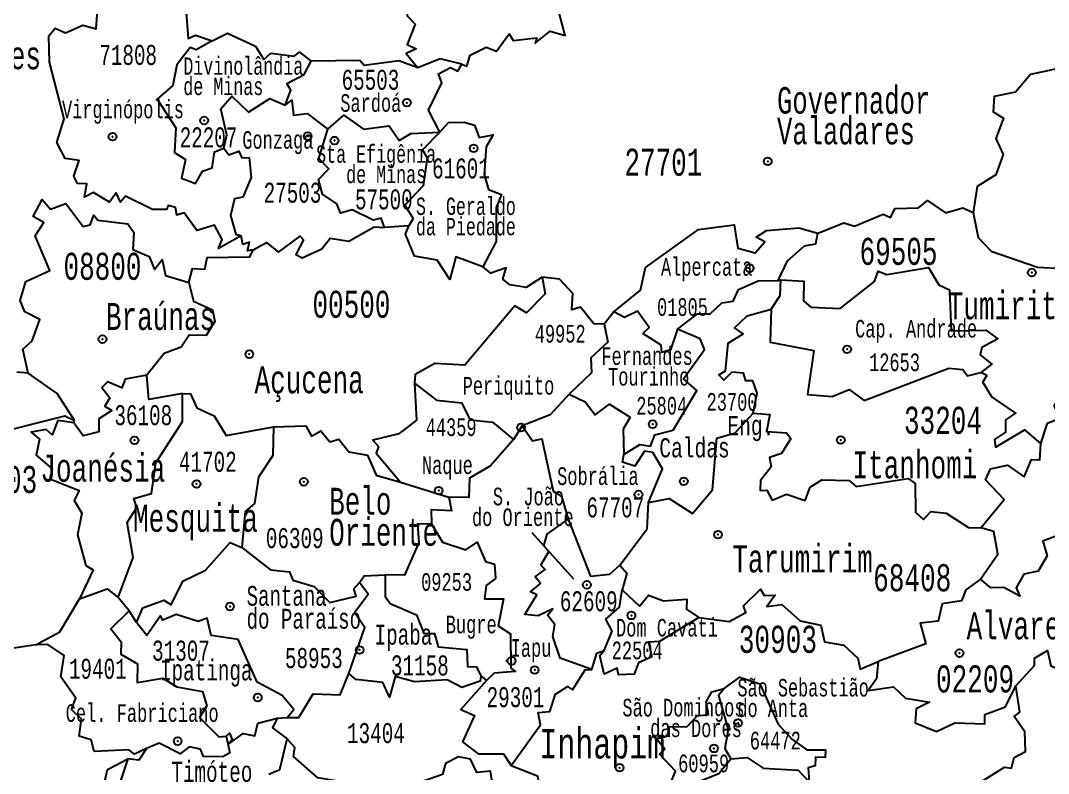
# Model space of a CAD drawing. Header units: millimetres. Extents: x 9851 to 10267, y 23387 to 23778.
# Drawn here: x 10162.65 to 10174.49, y 23529.24 to 23537.9 of the extents above; entities that cross this region are included whole.
import ezdxf
from ezdxf.enums import TextEntityAlignment as Align

# ---------------------------------------------------------------- set-up
doc = ezdxf.new("R2010")
doc.units = ezdxf.units.MM
doc.layers.add('3', color=7, linetype='Continuous')
doc.styles.add('MONOTXT', font='MONOTXT', dxfattribs={"height": 0.2})

# ---------------------------------------------------------------- blocks, each defined once
blk = doc.blocks.new('SEDE')
at = {"layer": '3', "color": 7, "linetype": 'Continuous'}
blk.add_circle((0, 0), 0.00451, dxfattribs=at)

msp = doc.modelspace()

# ---------------------------------------------------------------- linework, layer by layer
at = {"color": 7, "linetype": 'Continuous'}
for p, q in [((10167.125, 23535.54), (10166.844, 23535.52)), ((10171.377, 23534.91), (10171.41, 23534.917)), ((10169.484, 23534.549), (10169.373, 23534.406)), ((10163.267, 23533.273), (10163.274, 23533.298)), ((10168.43, 23533.236), (10168.332, 23533.079)), ((10167.03, 23532.589), (10167.587, 23532.418)), ((10169.024, 23531.472), (10168.546, 23532.006)), ((10163.906, 23531.107), (10163.777, 23531.263)), ((10163.99, 23530.974), (10163.906, 23531.107)), ((10167.955, 23530.36), (10168.019, 23530.305)), ((10165.607, 23529.873), (10165.725, 23529.879))]:
    msp.add_line(p, q, dxfattribs=at)
for points in [[(10167.041, 23539.619), (10166.873, 23539.535), (10166.685, 23539.626), (10166.424, 23539.603), (10166.391, 23539.479), (10166.308, 23539.543), (10166.305, 23539.372), (10166.166, 23539.123), (10166.382, 23539.142), (10166.406, 23539.197), (10166.596, 23538.828), (10166.567, 23538.683), (10167.12, 23538.345), (10167.107, 23537.958), (10167.197, 23537.862), (10167.104, 23537.626), (10167.21, 23537.576), (10167.096, 23537.523), (10167.23, 23537.359)], [(10167.737, 23537.401), (10167.792, 23537.378), (10167.831, 23537.504), (10168.017, 23537.596), (10168.135, 23537.552), (10168.279, 23537.748), (10168.326, 23537.672), (10168.599, 23537.703), (10168.579, 23537.644), (10168.752, 23537.782), (10168.925, 23537.731), (10168.856, 23537.99), (10168.969, 23538.108), (10169.171, 23538.1), (10169.253, 23538.196), (10169.362, 23538.196), (10169.389, 23538.362), (10169.542, 23538.517), (10169.854, 23538.738), (10169.954, 23538.666), (10170.065, 23538.707), (10170.106, 23538.909), (10170.252, 23538.97)], [(10163.565, 23538.234), (10163.655, 23538.294), (10163.684, 23538.191), (10163.909, 23538.111), (10163.942, 23538.167), (10164.137, 23538.101), (10164.271, 23538.18), (10164.423, 23538.147), (10164.559, 23537.995), (10164.583, 23537.695), (10164.667, 23537.733), (10164.859, 23537.67)], [(10165.194, 23535.426), (10164.933, 23535.279), (10164.976, 23535.382), (10164.886, 23535.548), (10164.684, 23535.485), (10164.537, 23535.688), (10164.455, 23535.663), (10164.439, 23535.751), (10164.355, 23535.773), (10164.333, 23535.728), (10164.172, 23535.729), (10163.864, 23535.88), (10163.805, 23535.811), (10163.753, 23535.921), (10163.678, 23535.813), (10163.492, 23535.925), (10163.389, 23535.871), (10163.415, 23536.025), (10163.311, 23536.028), (10163.266, 23536.112), (10163.327, 23536.291), (10163.167, 23536.315), (10163.073, 23536.499), (10163.155, 23536.772), (10162.987, 23537.424), (10162.978, 23537.725), (10163.052, 23537.815), (10163.172, 23537.761), (10163.372, 23537.851), (10163.525, 23537.807), (10163.545, 23538.084)], [(10164.859, 23537.67), (10165.038, 23537.756), (10165.359, 23537.606), (10165.457, 23537.454), (10165.536, 23537.529), (10165.803, 23537.491), (10165.864, 23537.538), (10166.001, 23537.437)], [(10164.859, 23537.67), (10164.676, 23537.566), (10164.605, 23537.592), (10164.453, 23537.392), (10164.409, 23537.156), (10164.226, 23536.998), (10164.442, 23536.667), (10164.425, 23536.385), (10164.553, 23536.302), (10164.507, 23536.09), (10164.67, 23536.026), (10164.747, 23536.169), (10164.862, 23536.206), (10164.886, 23536.39), (10164.993, 23536.435)], [(10165.702, 23536.928), (10165.765, 23537.1), (10165.719, 23537.178), (10165.92, 23537.283), (10166.001, 23537.437)], [(10167.23, 23537.359), (10167.009, 23537.44), (10166.612, 23537.387), (10166.559, 23537.442), (10166.001, 23537.437)], [(10167.737, 23537.401), (10167.487, 23537.464), (10167.23, 23537.359)], [(10167.481, 23536.616), (10167.351, 23536.873), (10167.505, 23537.186), (10167.466, 23537.288), (10167.603, 23537.364), (10167.69, 23537.32), (10167.737, 23537.401)], [(10174.813, 23537.317), (10174.693, 23537.369), (10174.282, 23537.281), (10174.112, 23537.08), (10173.864, 23537.03), (10173.852, 23536.851), (10173.973, 23536.78), (10173.885, 23536.545), (10173.969, 23536.359), (10173.886, 23536.125), (10173.669, 23535.993), (10173.625, 23535.692)], [(10164.993, 23536.435), (10165.028, 23536.587), (10164.958, 23536.885), (10165.088, 23537.033), (10165.28, 23536.848), (10165.524, 23537.006), (10165.702, 23536.928)], [(10165.702, 23536.928), (10165.779, 23536.988), (10165.798, 23536.815), (10165.955, 23536.832), (10166.192, 23536.654)], [(10166.192, 23536.654), (10166.377, 23536.815), (10166.603, 23536.652), (10166.9, 23536.692), (10167.012, 23536.522), (10167.146, 23536.604), (10167.481, 23536.616)], [(10166.844, 23535.52), (10166.808, 23535.629), (10166.715, 23535.603), (10166.474, 23535.722), (10166.337, 23535.685), (10166.295, 23535.794), (10166.129, 23535.903), (10166.083, 23536.072), (10166.202, 23536.197), (10166.09, 23536.314), (10166.192, 23536.654)], [(10167.481, 23536.616), (10167.581, 23536.728), (10167.762, 23536.732), (10167.88, 23536.697), (10167.936, 23536.556), (10168.097, 23536.589), (10168.015, 23536.449), (10167.994, 23536.13), (10168.044, 23535.958), (10168.192, 23535.9), (10168.129, 23535.75), (10168.129, 23535.358), (10167.977, 23535.069)], [(10167.481, 23536.616), (10167.284, 23536.413), (10167.337, 23536.322), (10167.29, 23535.999), (10167.077, 23535.778), (10167.173, 23535.624), (10167.125, 23535.54)], [(10164.993, 23536.435), (10165.053, 23536.358), (10165.167, 23536.398), (10165.2, 23536.322), (10165.285, 23536.327), (10165.308, 23536.097), (10165.213, 23535.871), (10165.116, 23535.849), (10165.07, 23535.658), (10165.131, 23535.445), (10165.194, 23535.426)], [(10162.741, 23533.842), (10162.68, 23534.119), (10162.787, 23534.215), (10162.877, 23534.462), (10162.703, 23534.548), (10162.648, 23534.679), (10162.715, 23534.897), (10162.99, 23535.026), (10162.823, 23535.423), (10162.92, 23535.577), (10162.797, 23535.648), (10162.901, 23535.841), (10163, 23535.733), (10163.175, 23535.795), (10163.374, 23535.533), (10163.456, 23535.55), (10163.497, 23535.661), (10163.542, 23535.603), (10163.89, 23535.563), (10163.957, 23535.463), (10163.945, 23535.266), (10164.136, 23535.186), (10164.195, 23535.036), (10164.283, 23535.154), (10164.322, 23534.969), (10164.591, 23534.888)], [(10171.836, 23535.454), (10172.135, 23535.576), (10172.258, 23535.534), (10172.587, 23535.674), (10172.672, 23535.637), (10172.725, 23535.74), (10172.993, 23535.748), (10173.099, 23535.831), (10173.303, 23535.691), (10173.504, 23535.746), (10173.625, 23535.692)], [(10173.625, 23535.692), (10173.68, 23535.406), (10173.832, 23535.248), (10174.366, 23535.063), (10174.661, 23535.048), (10175.094, 23534.737), (10175.367, 23534.676), (10175.435, 23534.442)], [(10165.333, 23535.262), (10165.487, 23535.347), (10165.623, 23535.237), (10165.873, 23535.422), (10165.91, 23535.377), (10165.825, 23535.211), (10165.896, 23535.17), (10166.122, 23535.274), (10166.219, 23535.396), (10166.433, 23535.364), (10166.727, 23535.528), (10166.844, 23535.52)], [(10167.977, 23535.069), (10167.666, 23535.184), (10167.596, 23534.922), (10167.451, 23535.146), (10167.19, 23535.191), (10167.087, 23535.445), (10167.125, 23535.54)], [(10169.484, 23534.549), (10169.793, 23534.799), (10169.849, 23535.061), (10170.46, 23535.497), (10170.872, 23535.551), (10170.913, 23535.282), (10171.113, 23535.229), (10171.223, 23535.355), (10171.123, 23535.41), (10171.243, 23535.485), (10171.616, 23535.516), (10171.836, 23535.454)], [(10165.333, 23535.262), (10165.266, 23535.25), (10165.291, 23535.351), (10165.212, 23535.323), (10165.194, 23535.426)], [(10171.377, 23534.91), (10171.484, 23535.136), (10171.68, 23535.31), (10171.811, 23535.332), (10171.836, 23535.454)], [(10164.591, 23534.888), (10164.633, 23535.048), (10164.776, 23535.039), (10164.804, 23535.175), (10165.293, 23535.184), (10165.333, 23535.262)], [(10168.662, 23534.95), (10168.477, 23534.83), (10168.288, 23534.859), (10168.208, 23534.924), (10168.244, 23535.058), (10168.069, 23534.996), (10167.977, 23535.069)], [(10171.41, 23534.917), (10171.674, 23534.903), (10171.669, 23534.676), (10171.754, 23534.605), (10172.092, 23534.589), (10172.489, 23534.898), (10172.53, 23535.018), (10172.631, 23534.978), (10173.109, 23535.061), (10173.23, 23534.86), (10173.35, 23534.801), (10173.371, 23534.331), (10173.77, 23534.338), (10173.907, 23534.238), (10173.725, 23534.138), (10173.706, 23534.056), (10173.838, 23533.947), (10173.712, 23533.85)], [(10164.591, 23534.888), (10164.645, 23534.671), (10164.865, 23534.572), (10164.889, 23534.438), (10164.792, 23534.277), (10164.594, 23534.28), (10164.503, 23534.141), (10164.309, 23534.069), (10164.108, 23533.819)], [(10168.662, 23534.95), (10168.693, 23534.758), (10168.479, 23534.537), (10168.347, 23534.619), (10167.771, 23533.936), (10167.426, 23533.956), (10167.197, 23533.828), (10167.192, 23533.729)], [(10169.373, 23534.406), (10169.257, 23534.413), (10169.102, 23534.604), (10169, 23534.572), (10169.013, 23534.761), (10168.858, 23534.925), (10168.662, 23534.95)], [(10170.219, 23534.35), (10170.449, 23534.526), (10170.595, 23534.525), (10170.728, 23534.655), (10170.861, 23534.672), (10170.92, 23534.805), (10171.146, 23534.906), (10171.377, 23534.91)], [(10171.296, 23534.581), (10171.4, 23534.737), (10171.41, 23534.917)], [(10170.219, 23534.35), (10170.137, 23534.113), (10170.04, 23534.081), (10170.029, 23534.166), (10169.819, 23534.302), (10169.894, 23534.369), (10169.757, 23534.556), (10169.61, 23534.485), (10169.484, 23534.549)], [(10171.089, 23533.382), (10171.135, 23533.613), (10171.086, 23533.755), (10171.007, 23533.757), (10170.978, 23533.842), (10170.845, 23533.855), (10170.753, 23533.763), (10170.695, 23533.826), (10170.771, 23533.872), (10170.802, 23534.19), (10170.974, 23534.295), (10170.874, 23534.366), (10171.02, 23534.504), (10171.296, 23534.581)], [(10171.296, 23534.581), (10171.285, 23534.201), (10171.789, 23534.106), (10171.716, 23533.598), (10171.998, 23533.574), (10172.194, 23533.655), (10172.367, 23533.528), (10173.342, 23533.903), (10173.506, 23533.887), (10173.557, 23533.813), (10173.712, 23533.85)], [(10169.373, 23534.406), (10169.415, 23534.2), (10169.222, 23534.022), (10169.23, 23533.849), (10168.972, 23533.6)], [(10174.404, 23533.033), (10174.48, 23533.268), (10174.628, 23533.33), (10174.555, 23533.468), (10174.639, 23533.598), (10174.576, 23533.651), (10174.724, 23533.758), (10174.955, 23533.753), (10175.017, 23533.862), (10175.246, 23533.805), (10175.183, 23533.987), (10175.267, 23534.027), (10175.105, 23534.125), (10175.132, 23534.183), (10175.506, 23534.138), (10175.435, 23534.442)], [(10169.599, 23532.907), (10169.785, 23533.022), (10169.908, 23533.003), (10169.959, 23533.134), (10170.167, 23533.187), (10170.44, 23533.645), (10170.288, 23533.779), (10170.528, 23534.116), (10170.48, 23534.238), (10170.219, 23534.35)], [(10159.958, 23534.193), (10160.314, 23534.112), (10160.4, 23533.961), (10160.554, 23533.952), (10160.658, 23533.766), (10160.788, 23533.794), (10160.86, 23533.555), (10161.287, 23533.285), (10161.393, 23533.378), (10161.319, 23533.428), (10161.418, 23533.614), (10161.718, 23533.701), (10162.057, 23533.565), (10162.278, 23533.368), (10162.449, 23533.381), (10162.54, 23533.195), (10163.162, 23533.353), (10163.274, 23533.298)], [(10162.741, 23533.842), (10162.612, 23533.857)], [(10163.274, 23533.298), (10163.077, 23533.608), (10162.741, 23533.842)], [(10164.108, 23533.819), (10163.859, 23533.773), (10163.821, 23533.674), (10163.653, 23533.742), (10163.589, 23533.679), (10163.682, 23533.561), (10163.624, 23533.463), (10163.705, 23533.415), (10163.555, 23533.318), (10163.554, 23533.167), (10163.376, 23533.123), (10163.267, 23533.273)], [(10164.519, 23533.61), (10164.132, 23533.54), (10164.108, 23533.819)], [(10174.404, 23533.033), (10174.218, 23533.191), (10173.883, 23532.993), (10173.874, 23533.08), (10173.999, 23533.166), (10173.998, 23533.307), (10174.116, 23533.382), (10173.838, 23533.57), (10173.733, 23533.74), (10173.779, 23533.818), (10173.712, 23533.85)], [(10167.192, 23533.729), (10167.214, 23533.304), (10167.01, 23533.147), (10166.709, 23533.071), (10166.777, 23533.001), (10166.749, 23532.924), (10167.03, 23532.589)], [(10167.192, 23533.729), (10167.444, 23533.534), (10167.73, 23533.503), (10167.833, 23533.308), (10168.087, 23533.281), (10168.332, 23533.079)], [(10163.777, 23531.263), (10163.951, 23531.721), (10163.88, 23532.126), (10163.992, 23532.296), (10163.957, 23532.401), (10164.162, 23532.458), (10164.213, 23532.812), (10164.519, 23533.289), (10164.519, 23533.61)], [(10164.519, 23533.61), (10164.612, 23533.606), (10164.683, 23533.446), (10164.884, 23533.351), (10165.021, 23533.127), (10165.567, 23533.224)], [(10168.972, 23533.6), (10168.754, 23533.365), (10168.43, 23533.236)], [(10168.972, 23533.6), (10169.157, 23533.514), (10169.271, 23533.364), (10169.435, 23533.488), (10169.673, 23533.339), (10169.594, 23533.198), (10169.599, 23532.907)], [(10169.886, 23532.353), (10170.123, 23532.399), (10170.393, 23532.229), (10170.622, 23532.499), (10170.672, 23533.094), (10170.884, 23533.158), (10171.089, 23533.382)], [(10171.089, 23533.382), (10171.282, 23533.366), (10171.245, 23533.171), (10171.474, 23533.157), (10171.524, 23533.091), (10171.415, 23532.919), (10171.28, 23532.871), (10171.298, 23532.765), (10171.175, 23532.609), (10171.169, 23532.491), (10171.246, 23532.497), (10171.307, 23532.38), (10171.474, 23532.452), (10171.687, 23532.378), (10171.747, 23532.531), (10171.882, 23532.617), (10172.197, 23532.608), (10172.277, 23532.539), (10172.874, 23532.63), (10172.957, 23532.575), (10172.958, 23532.244), (10173.051, 23532.16), (10173.137, 23532.25), (10173.312, 23532.231), (10173.568, 23532.067), (10173.711, 23532.064)], [(10163.267, 23533.273), (10163.084, 23533.298), (10163.017, 23533.133), (10162.95, 23533.196), (10162.774, 23533.163), (10162.87, 23533.082), (10162.833, 23532.901), (10163.019, 23532.743), (10162.99, 23532.629), (10163.33, 23532.494), (10163.27, 23532.377), (10163.361, 23532.232), (10163.311, 23531.984), (10163.407, 23531.631), (10163.49, 23531.579), (10163.334, 23531.244)], [(10165.567, 23533.224), (10165.558, 23532.895), (10165.392, 23532.647), (10165.348, 23532.342), (10165.239, 23532.253), (10165.2, 23531.835)], [(10165.567, 23533.224), (10165.94, 23533.239), (10166.005, 23533.119), (10166.113, 23533.178), (10166.214, 23533.053), (10166.319, 23533.082), (10166.435, 23532.938), (10166.649, 23532.898), (10166.749, 23532.668), (10167.03, 23532.589)], [(10168.43, 23533.236), (10168.549, 23533.066), (10168.655, 23533.087), (10168.788, 23532.486), (10168.881, 23532.426), (10168.961, 23532.161)], [(10168.332, 23533.079), (10168.066, 23532.778), (10167.824, 23532.636), (10167.814, 23532.411), (10167.587, 23532.418)], [(10173.711, 23532.064), (10173.982, 23532.39), (10173.766, 23532.615), (10173.825, 23532.741), (10174.02, 23532.785), (10174.212, 23532.65), (10174.294, 23532.848), (10174.39, 23532.846), (10174.404, 23533.033)], [(10169.886, 23532.353), (10170.046, 23532.741), (10169.935, 23532.932), (10169.84, 23532.945), (10169.727, 23532.772), (10169.586, 23532.819), (10169.599, 23532.907)], [(10167.587, 23532.418), (10167.618, 23532.26), (10167.382, 23532.269), (10167.386, 23532.11)], [(10169.553, 23531.635), (10169.869, 23532.051), (10169.886, 23532.353)], [(10169.234, 23530.434), (10168.866, 23530.561), (10168.782, 23530.812), (10168.806, 23530.949), (10168.72, 23531.058), (10168.783, 23531.131), (10168.615, 23531.05), (10168.462, 23531.067), (10168.597, 23531.291), (10168.526, 23531.327), (10168.642, 23531.424), (10168.58, 23531.499), (10168.694, 23531.584), (10168.645, 23531.635), (10168.738, 23531.792), (10168.679, 23531.856), (10168.717, 23531.99), (10168.961, 23532.161)], [(10168.961, 23532.161), (10169.216, 23531.508), (10169.44, 23531.528), (10169.553, 23531.635)], [(10174.896, 23530.369), (10175.062, 23530.524), (10175.042, 23530.858), (10175.136, 23530.874), (10175.041, 23531.315), (10175.161, 23531.723), (10175.127, 23531.95), (10175, 23532.059), (10174.947, 23532.228), (10174.742, 23532.029), (10174.426, 23531.911), (10174.475, 23531.74), (10174.372, 23531.566), (10174.206, 23531.528), (10174.118, 23531.372), (10174.16, 23531.276), (10173.977, 23531.378), (10173.826, 23531.372), (10173.708, 23531.472)], [(10167.386, 23532.11), (10167.226, 23532.106), (10167.239, 23531.895), (10167.076, 23531.519), (10166.853, 23531.522)], [(10167.386, 23532.11), (10167.511, 23531.9), (10167.781, 23531.808), (10167.913, 23531.897), (10168.008, 23531.676), (10168.11, 23531.643), (10168.121, 23531.48), (10168.014, 23531.401), (10167.997, 23531.245), (10168.216, 23531.244), (10168.152, 23530.935), (10168.297, 23530.842), (10168.299, 23530.446), (10168.353, 23530.408), (10168.108, 23530.389), (10168.019, 23530.305)], [(10173.708, 23531.472), (10173.909, 23531.76), (10173.861, 23532.021), (10173.711, 23532.064)], [(10163.99, 23530.974), (10164.062, 23531.142), (10164.305, 23531.232), (10164.389, 23531.178), (10164.522, 23531.45), (10164.783, 23531.577), (10165.069, 23531.893), (10165.2, 23531.835)], [(10165.2, 23531.835), (10165.532, 23531.579), (10165.749, 23531.557), (10165.79, 23531.461), (10166.033, 23531.388), (10166.215, 23531.204), (10166.517, 23531.275), (10166.491, 23531.36), (10166.557, 23531.432)], [(10169.553, 23531.635), (10169.635, 23531.542), (10169.582, 23531.348)], [(10166.434, 23530.388), (10166.618, 23530.914), (10166.501, 23531.088), (10166.658, 23531.299), (10166.557, 23531.432)], [(10166.557, 23531.432), (10166.611, 23531.511), (10166.853, 23531.522)], [(10166.853, 23531.522), (10166.851, 23531.271), (10166.911, 23531.192), (10167.213, 23531.06), (10167.299, 23530.847), (10167.419, 23530.846), (10167.461, 23530.694), (10167.794, 23530.661), (10167.802, 23530.467), (10167.905, 23530.463), (10167.955, 23530.36)], [(10173.708, 23531.472), (10173.538, 23531.349), (10173.491, 23531.222), (10173.268, 23531.19), (10173.222, 23530.988), (10173.015, 23530.967), (10173.079, 23530.726), (10172.528, 23530.523)], [(10163.334, 23531.244), (10163.652, 23531.362), (10163.777, 23531.263)], [(10169.373, 23530.65), (10169.465, 23530.875), (10169.394, 23531.013), (10169.551, 23531.15), (10169.582, 23531.348)], [(10169.582, 23531.348), (10169.782, 23531.163), (10169.883, 23531.288), (10170.058, 23531.224), (10170.325, 23531.242), (10170.323, 23531.127), (10170.463, 23531.03)], [(10170.463, 23531.03), (10170.815, 23530.984), (10171.004, 23531.09), (10170.98, 23531.165), (10171.176, 23531.358), (10171.215, 23531.284), (10171.345, 23531.289), (10171.246, 23531.158), (10171.421, 23531.182), (10171.633, 23530.992), (10171.869, 23530.944), (10171.913, 23530.749), (10172.135, 23530.712), (10172.296, 23530.563), (10172.322, 23530.435), (10172.528, 23530.523)], [(10162.831, 23530.716), (10163.105, 23530.865), (10163.334, 23531.244)], [(10163.906, 23531.107), (10163.692, 23530.899), (10163.813, 23530.752), (10163.81, 23530.608), (10164.001, 23530.497), (10163.997, 23530.281), (10164.293, 23530.333), (10164.452, 23530.232), (10164.747, 23530.179), (10164.797, 23530.015), (10164.715, 23529.878), (10164.937, 23529.656), (10165.022, 23529.665)], [(10165.725, 23529.879), (10165.8, 23529.97), (10165.665, 23530.134), (10165.378, 23530.288), (10165.16, 23530.776), (10164.848, 23530.823), (10164.802, 23531.024), (10164.7, 23530.983), (10164.447, 23531.066), (10164.292, 23531.001), (10164.264, 23531.049), (10164.109, 23530.824), (10163.99, 23530.974)], [(10170.463, 23531.03), (10170.012, 23530.753), (10169.886, 23530.748), (10169.925, 23530.578), (10169.77, 23530.508), (10169.718, 23530.38), (10169.539, 23530.37), (10169.524, 23530.446), (10169.374, 23530.379), (10169.324, 23530.593), (10169.373, 23530.65)], [(10164.102, 23529.524), (10163.965, 23529.456), (10163.901, 23529.507), (10163.502, 23529.49), (10163.465, 23529.623), (10163.328, 23529.664), (10163.357, 23529.86), (10163.24, 23529.973), (10163.289, 23530.101), (10163.116, 23530.347), (10163.157, 23530.594), (10162.969, 23530.722), (10162.831, 23530.716)], [(10162.831, 23530.716), (10162.188, 23530.62), (10161.961, 23530.448), (10161.784, 23530.492)], [(10169.234, 23530.434), (10169.29, 23530.619), (10169.373, 23530.65)], [(10174.115, 23530.243), (10174.328, 23530.478), (10174.33, 23530.561), (10174.478, 23530.651), (10174.518, 23530.476), (10174.754, 23530.379), (10174.89, 23530.455), (10174.896, 23530.369)], [(10172.528, 23530.523), (10172.511, 23530.323), (10172.413, 23530.192), (10172.705, 23530.231), (10172.846, 23530.103), (10173.121, 23530.057), (10172.967, 23529.979), (10172.954, 23529.82), (10173.2, 23529.717), (10173.411, 23529.819), (10173.757, 23529.808), (10173.757, 23529.915), (10173.997, 23530.001), (10174.115, 23530.243)], [(10165.725, 23529.879), (10165.859, 23529.878), (10166.024, 23530.151), (10166.335, 23530.139), (10166.434, 23530.388)], [(10167.955, 23530.36), (10167.947, 23530.298), (10167.736, 23530.226), (10167.565, 23530.313), (10167.19, 23530.291), (10166.966, 23530.353), (10166.904, 23530.114), (10166.824, 23530.284), (10166.516, 23530.318), (10166.434, 23530.388)], [(10168.303, 23529.328), (10168.641, 23529.796), (10168.613, 23529.939), (10168.749, 23529.949), (10168.812, 23530.149), (10168.953, 23530.237), (10169.008, 23530.2), (10169.156, 23530.428), (10169.234, 23530.434)], [(10168.019, 23530.305), (10167.725, 23529.971), (10167.882, 23529.902), (10167.743, 23529.598), (10167.925, 23529.462), (10168.214, 23529.46), (10168.303, 23529.328)], [(10170.756, 23530.215), (10170.936, 23530.344), (10171.165, 23530.267), (10171.377, 23529.802), (10171.535, 23529.63), (10171.707, 23529.509), (10171.922, 23529.507), (10171.919, 23529.419), (10171.808, 23529.423), (10171.804, 23529.323), (10171.725, 23529.302), (10171.734, 23529.14)], [(10170.222, 23529.048), (10170.127, 23529.089), (10170.195, 23529.263), (10170.012, 23529.456), (10170.072, 23529.517), (10169.978, 23529.634), (10170.122, 23529.673), (10170.124, 23529.777), (10170.325, 23529.772), (10170.446, 23529.899), (10170.577, 23529.914), (10170.547, 23530.06), (10170.615, 23530.177), (10170.756, 23530.215)], [(10170.756, 23530.215), (10170.69, 23530.133), (10170.801, 23529.742), (10170.763, 23529.523), (10170.834, 23529.404)], [(10173.24, 23528.843), (10173.985, 23529.308), (10174.066, 23529.297), (10174.094, 23529.418), (10174.225, 23529.487), (10174.218, 23529.714), (10174.094, 23529.892), (10174.162, 23529.943), (10174.115, 23530.243)], [(10165.022, 23529.665), (10165.058, 23529.698), (10165.091, 23529.628), (10165.053, 23529.577), (10165.217, 23529.696), (10165.351, 23529.667), (10165.385, 23529.815), (10165.607, 23529.873)], [(10165.607, 23529.873), (10165.553, 23529.76), (10165.723, 23529.634)], [(10165.022, 23529.665), (10165.065, 23529.473), (10164.982, 23529.428), (10164.761, 23529.429), (10164.725, 23529.514), (10164.597, 23529.542), (10164.493, 23529.46), (10164.25, 23529.585), (10164.102, 23529.524)], [(10165.514, 23529.226), (10165.641, 23529.28), (10165.723, 23529.634)], [(10166.762, 23528.769), (10166.633, 23528.798), (10166.542, 23529.004), (10166.272, 23529.014), (10166.351, 23529.14), (10166.078, 23529.185), (10165.796, 23529.432), (10165.813, 23529.534), (10165.723, 23529.634)], [(10164.102, 23529.524), (10164.014, 23529.387), (10163.888, 23529.403)], [(10168.113, 23528.966), (10168.066, 23529.261), (10167.908, 23529.247), (10167.835, 23529.401), (10167.697, 23529.428), (10167.549, 23529.352), (10167.511, 23529.224), (10167.246, 23529.132), (10167.278, 23528.892), (10166.762, 23528.769)], [(10170.834, 23529.404), (10171.02, 23529.419), (10171.205, 23529.298), (10171.609, 23529.275), (10171.734, 23529.14)], [(10162.745, 23527.672), (10162.773, 23527.739), (10162.674, 23527.878), (10162.86, 23528.269), (10162.923, 23528.62), (10163.382, 23528.886), (10163.607, 23529.076), (10163.653, 23529.281), (10163.888, 23529.403)], [(10163.888, 23529.403), (10163.658, 23528.718), (10163.778, 23528.691), (10164.075, 23528.962), (10164.178, 23528.86), (10164.277, 23528.883)], [(10168.303, 23529.328), (10168.605, 23529.209), (10168.68, 23528.726), (10168.6, 23528.657), (10168.942, 23528.584), (10168.997, 23528.659), (10169.127, 23528.641)], [(10170.222, 23529.048), (10170.694, 23529.235), (10170.834, 23529.404)]]:
    msp.add_lwpolyline(points, dxfattribs=at)
for p in [(10167.102, 23536.957), (10164.768, 23536.752), (10163.713, 23536.566), (10165.96, 23536.571), (10166.269, 23536.521), (10167.872, 23536.432), (10171.258, 23536.282), (10171.049, 23535.052), (10174.299, 23535.002), (10163.597, 23534.235), (10165.288, 23534.063), (10172.172, 23534.118), (10168.416, 23533.218), (10169.933, 23533.257), (10163.966, 23533.071), (10172.099, 23533.074), (10164.68, 23532.568), (10165.916, 23532.593), (10170.291, 23532.599), (10167.469, 23532.491), (10169.769, 23532.446), (10170.685, 23531.985), (10169.174, 23531.407), (10165.066, 23531.157), (10169.688, 23531.055), (10166.558, 23530.657), (10173.466, 23530.621), (10168.248, 23530.532), (10168.574, 23530.427), (10165.385, 23530.11), (10170.916, 23529.816), (10164.463, 23529.607), (10170.638, 23529.524), (10169.552, 23529.302)]:
    msp.add_point(p, dxfattribs=at)

# ---------------------------------------------------------------- block references
for p, xscale, yscale, zscale, rotation in [((10167.102, 23536.957), 10.00001797394853, 10.00001797394853, 10, 1.820444789328148), ((10164.768, 23536.752), 10, 10, 10, 1.766793268556734), ((10163.713, 23536.566), 10.0000141593932, 10.0000141593932, 10, 1.742500937384098), ((10165.96, 23536.571), 10.00001804919228, 10.00001804919228, 10, 1.795085751651512), ((10166.269, 23536.521), 10.00001096955515, 10.00001096955515, 10, 1.802294293583148), ((10167.872, 23536.432), 9.999985417529027, 9.999985417529027, 10, 1.839670489004353), ((10171.258, 23536.282), 10.00001541999748, 10.00001541999748, 10, 1.918147635684118), ((10171.049, 23535.052), 10.00001074501637, 10.00001074501637, 10, 1.917347670891174), ((10174.299, 23535.002), 10, 10, 10, 1.992367172579574), ((10163.597, 23534.235), 9.999977531868387, 9.999977531868387, 10, 1.74437582390381), ((10172.172, 23534.118), 10, 10, 10, 1.946448823739587), ((10165.288, 23534.063), 10, 10, 10, 1.784943799611583), ((10168.416, 23533.218), 10.00001413217967, 10.00001413217967, 10, 1.86128763245608), ((10169.933, 23533.257), 9.999984502349486, 9.999984502349486, 10, 1.896797323867012), ((10163.966, 23533.071), 9.999989286847782, 9.999989286847782, 10, 1.755317881451723), ((10172.099, 23533.074), 10, 10, 10, 1.948315377892192), ((10164.68, 23532.568), 10, 10, 10, 1.773468445712588), ((10165.916, 23532.593), 10.00001536416096, 10.00001536416096, 10, 1.80309431054361), ((10170.291, 23532.599), 10, 10, 10, 1.907205839354359), ((10167.469, 23532.491), 9.99998990321945, 9.99998990321945, 10, 1.840470491409781), ((10169.769, 23532.446), 10.0000217991276, 10.0000217991276, 10, 1.895188545160744), ((10170.685, 23531.985), 10.00001541999748, 10.00001541999748, 10, 1.918147635684118), ((10169.174, 23531.407), 10.00000000000001, 10.00000000000001, 10.00000000000001, 1.883713396873274), ((10165.066, 23531.157), 10.000012220402, 10.000012220402, 10, 1.785477149477203), ((10169.688, 23531.055), 9.999986043767224, 9.999986043767224, 10, 1.897063982765917), ((10166.558, 23530.657), 9.999983272532804, 9.999983272532804, 10, 1.822586629072353), ((10173.466, 23530.621), 10.00001399253415, 10.00001399253415, 10, 1.988358250974078), ((10168.308, 23530.532), 9.999988786377806, 9.999988786377806, 10, 1.865029597722667), ((10168.574, 23530.427), 9.999980200321481, 9.999980200321481, 10, 1.871704878710428), ((10165.385, 23530.11), 10.00001804919228, 10.00001804919228, 10, 1.795085751651512), ((10170.916, 23529.816), 10, 10, 10, 1.929898336593729), ((10164.463, 23529.607), 10, 10, 10, 1.773201768588202), ((10170.638, 23529.524), 10, 10, 10, 1.923756324747455), ((10169.552, 23529.302), 10, 10, 10, 1.898130617539308)]:
    msp.add_blockref('SEDE', p, dxfattribs=dict(at, xscale=xscale, yscale=yscale, zscale=zscale, rotation=rotation))

# ---------------------------------------------------------------- texts
at = {"color": 7, "linetype": 'Continuous', "style": 'MONOTXT'}
for s, height, rotation, width, p in [('Guanh%%227es', 0.31073, 360, 0.666664, (10161.455, 23537.343)), ('Divinol%%226ndia ', 0.19947, 359.9934, 0.666667, (10164.528, 23537.279)), ('de Minas', 0.1995, 359.9934, 0.666667, (10164.528, 23537.045)), ('Governador ', 0.30571, 359.9932, 0.666661, (10171.365, 23536.831)), ('Valadares', 0.3057, 359.9932, 0.666661, (10171.365, 23536.478)), ('S. Geraldo ', 0.19929, 359.9935, 0.666671, (10167.207, 23535.665)), ('da Piedade', 0.1993, 359.9935, 0.666671, (10167.207, 23535.431)), ('Itanhomi', 0.3116, 0, 0.666664, (10172.234, 23532.633)), ('Alvarenga', 0.3119, 0, 0.666667, (10173.548, 23530.78)), ('Ipaba', 0.2308, 0, 0.666679, (10166.73, 23530.718)), ('Inhapim', 0.3385, 360, 0.705879, (10168.629, 23529.408)), ('Tim%%243teo', 0.23107, 360, 0.666671, (10164.39, 23529.139))]:
    msp.add_text(s, height=height, rotation=rotation, dxfattribs=dict(at, width=width)).set_placement(p)
for s, height, rotation, width, p in [('71808', 0.2299, 360, 0.666679, (10163.893, 23537.507)), ('65503', 0.23, 0, 0.666683, (10166.683, 23537.221)), ('22207', 0.23, 360, 0.666679, (10164.818, 23536.558)), ('27701', 0.3109, 360, 0.666664, (10170.056, 23536.272)), ('61601', 0.2301, 360, 0.666675, (10167.725, 23536.201)), ('27503', 0.2302, 360, 0.666675, (10165.785, 23535.921)), ('57500', 0.2301, 360, 0.666675, (10166.837, 23535.844)), ('69505', 0.3111, 0, 0.666664, (10172.764, 23535.246)), ('08800', 0.3111, 360, 0.666667, (10163.597, 23535.074)), ('01805', 0.203, 0, 0.666667, (10170.276, 23534.605)), ('12653', 0.203, 0, 0.666662, (10172.718, 23533.969)), ('25804', 0.2031, 0, 0.666671, (10170.037, 23533.469)), ('36108', 0.2305, 0, 0.666675, (10164.067, 23533.36)), ('33204', 0.3115, 0, 0.666664, (10173.276, 23533.301)), ('41702', 0.2307, 360, 0.666679, (10164.81, 23532.824)), ('25903', 0.3116, 360, 0.666667, (10162.396, 23532.619)), ('67707', 0.2306, 0, 0.666675, (10169.503, 23532.298)), ('06309', 0.2307, 0, 0.666679, (10165.811, 23531.945)), ('68408', 0.3118, 360, 0.666661, (10172.922, 23531.489)), ('30903', 0.312, 360, 0.666667, (10171.375, 23530.78)), ('31307', 0.2309, 360, 0.666679, (10164.501, 23530.649)), ('58953', 0.2309, 0, 0.666679, (10166.031, 23530.564)), ('19401', 0.2309, 360, 0.666683, (10163.543, 23530.441)), ('02209', 0.312, 360, 0.66667, (10173.645, 23530.324)), ('29301', 0.2307, 360, 0.666679, (10168.353, 23530.114)), ('13404', 0.231, 360, 0.666683, (10166.746, 23529.7))]:
    msp.add_text(s, height=height, rotation=rotation, dxfattribs=dict(at, width=width)).set_placement(p, align=Align.MIDDLE)
for s, height, rotation, width, p in [('Virgin%%243polis', 0.20272, 0, 0.666671, (10163.833, 23536.778)), ('      Eng. ', 0.22124, 0.0151, 0.705886, (10170.726, 23533.129)), ('Caldas', 0.2212, 0.0151, 0.705886, (10170.415, 23532.874))]:
    msp.add_text(s, height=height, rotation=rotation, dxfattribs=dict(at, width=width)).set_placement(p, align=Align.CENTER)
for s, height, rotation, width, p in [('Sardo%%225 ', 0.2027, 0, 0.666667, (10167.155, 23536.954)), ('Gonzaga', 0.2027, 360, 0.666671, (10166.026, 23536.529)), ('Alpercata', 0.2029, 0, 0.666671, (10171.082, 23535.067))]:
    msp.add_text(s, height=height, rotation=rotation, dxfattribs=dict(at, width=width)).set_placement(p, align=Align.MIDDLE_RIGHT)
for s, height, rotation, width, p in [('Sta Efig%%234nia ', 0.19953, 359.9932, 0.666662, (10167.554, 23536.465)), ('de Minas', 0.1995, 359.9932, 0.666662, (10167.324, 23536.231)), ('Joan%%233sia', 0.31156, 360, 0.666667, (10164.32, 23532.906)), ('Iapu', 0.2035, 0, 0.666662, (10168.767, 23530.782))]:
    msp.add_text(s, height=height, rotation=rotation, dxfattribs=dict(at, width=width)).set_placement(p, align=Align.TOP_RIGHT)
for s, height, width, p in [('00500', 0.3112, 0.666661, (10166.464, 23534.637)), ('62609', 0.2307, 0.666671, (10169.197, 23531.218)), ('31158', 0.2309, 0.666683, (10167.252, 23530.479))]:
    msp.add_text(s, height=height, dxfattribs=dict(at, width=width)).set_placement(p, align=Align.MIDDLE)
for s, height, width, p in [('Tumiritinga', 0.31119, 0.666664, (10174.319, 23534.776)), ('Mesquita', 0.3117, 0.666667, (10164.668, 23532.329))]:
    msp.add_text(s, height=height, rotation=360, dxfattribs=dict(at, width=width)).set_placement(p, align=Align.TOP_CENTER)
for s, height, width, p in [('Bra%%250nas', 0.31128, 0.666664, (10163.637, 23534.341)), ('Cap. Andrade', 0.20301, 0.666667, (10172.264, 23534.254))]:
    msp.add_text(s, height=height, dxfattribs=dict(at, width=width)).set_placement(p)
for s, height, rotation, width, p in [('49952', 0.2031, 360, 0.666667, (10169.161, 23534.196)), ('Fernandes ', 0.2025, 359.9942, 0.666658, (10170.511, 23533.939)), ('Tourinho', 0.2025, 359.9942, 0.666658, (10170.355, 23533.701)), ('Periquito', 0.2032, 360, 0.666667, (10168.8, 23533.597)), ('Sobr%%225lia', 0.20322, 360, 0.666667, (10169.771, 23532.556)), ('S. Jo%%227o ', 0.20286, 359.9942, 0.666662, (10169.029, 23532.322)), ('do Oriente', 0.2029, 359.9942, 0.666662, (10169.023, 23532.084)), ('09253', 0.2034, 360, 0.666667, (10167.853, 23531.338)), ('Dom Cavati', 0.2035, 360, 0.666667, (10170.685, 23530.812)), ('22504', 0.2035, 0, 0.666671, (10170.048, 23530.55)), ('S%%227o Domingos', 0.20318, 359.9964, 0.666667, (10170.991, 23529.892)), ('das Dores', 0.2032, 359.9964, 0.666667, (10170.96, 23529.654)), ('60959', 0.2037, 360, 0.666662, (10170.814, 23529.249))]:
    msp.add_text(s, height=height, rotation=rotation, dxfattribs=dict(at, width=width)).set_placement(p, align=Align.RIGHT)
for s, height, rotation, width, p in [('A%%231ucena', 0.31135, 0, 0.66667, (10165.348, 23533.924)), ('Belo ', 0.3104, 359.9907, 0.666667, (10166.208, 23532.524)), ('Oriente', 0.3104, 359.9907, 0.666667, (10166.208, 23532.167)), ('Tarumirim', 0.3117, 360, 0.666661, (10170.849, 23531.862))]:
    msp.add_text(s, height=height, rotation=rotation, dxfattribs=dict(at, width=width)).set_placement(p, align=Align.TOP_LEFT)
for s, height, rotation, width, p in [('23700', 0.2031, 0, 0.666671, (10170.554, 23533.513)), ('Santana ', 0.2283, 359.9911, 0.666687, (10165.257, 23531.28)), ('do Para%%237so', 0.22834, 359.9911, 0.666687, (10165.257, 23531.017)), ('S%%227o Sebasti%%227o', 0.20171, 359.993, 0.666662, (10170.909, 23530.223)), ('do Anta', 0.2017, 359.993, 0.666662, (10170.909, 23529.986))]:
    msp.add_text(s, height=height, rotation=rotation, dxfattribs=dict(at, width=width)).set_placement(p, align=Align.MIDDLE_LEFT)
for s, height, width, p in [('44359', 0.2032, 0.666676, (10167.905, 23533.12)), ('Naque', 0.2033, 0.666658, (10167.862, 23532.683)), ('Bugre', 0.2035, 0.666667, (10168.137, 23530.849)), ('Ipatinga', 0.2309, 0.666687, (10165.325, 23530.307)), ('Cel. Fabriciano', 0.20357, 0.666658, (10164.935, 23529.829)), ('64472', 0.2037, 0.666662, (10171.639, 23529.512))]:
    msp.add_text(s, height=height, dxfattribs=dict(at, width=width)).set_placement(p, align=Align.RIGHT)

doc.saveas('drawing.dxf')
